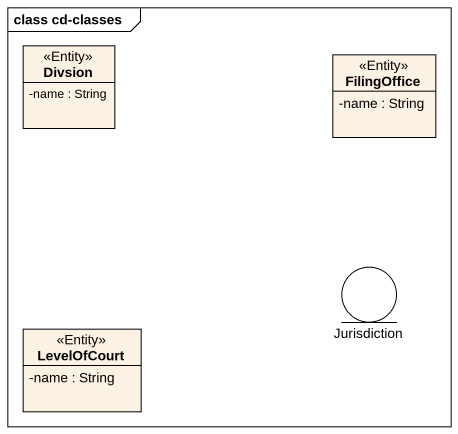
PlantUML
@startuml
mainframe class cd-classes
allowmixing
hide circle
hide empty members
skinparam classAttributeIconSize 0
class Divsion <<Entity>> {
  -name : String
}
class FilingOffice <<Entity>> {
  -name : String
}
entity Jurisdiction
class LevelOfCourt <<Entity>> {
  -name : String
}
@enduml
